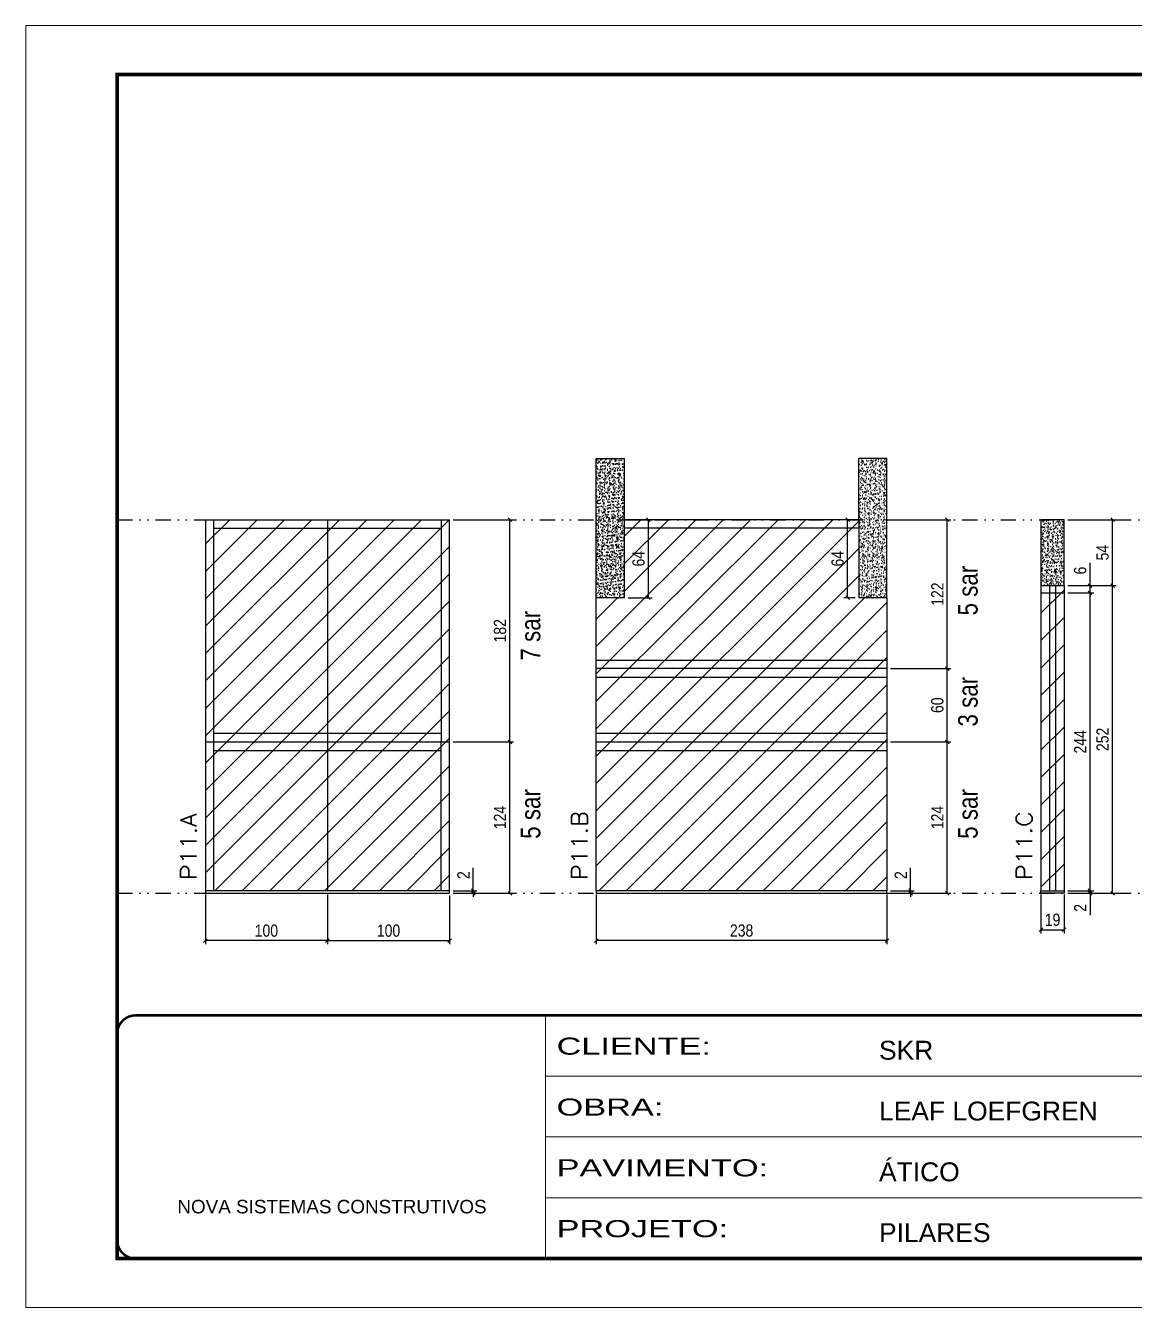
# Model space of a CAD drawing. Extents: x 14400 to 27878, y -21631 to 6985.
# Drawn here: x 14413 to 15321, y 1340 to 2390 of the extents above; entities that cross this region are included whole.
import ezdxf

# ---------------------------------------------------------------- set-up
doc = ezdxf.new("R2010")
doc.units = 0
for name, pattern in [('CONTINUO', [0]), ('DASHED', [0.75, 0.5, -0.25]), ('DIVIDE2', [0.625, 0.25, -0.125, 0, -0.125, 0, -0.125])]:
    doc.linetypes.add(name, pattern=pattern)
for name, color, linetype in [('COTA', 241, 'Continuous'), ('NOMENCLATURA', 7, 'Continuous'), ('Nível', 160, 'Continuous'), ('Painéis', 200, 'Continuous'), ('SARR_2.2x7', 40, 'Continuous')]:
    doc.layers.add(name, color=color, linetype=linetype)
for name, color, linetype, lineweight in [('Folhas', 255, 'Continuous', 9), ('Hachura', 251, 'Continuous', 9), ('SARRAFO DE PRESSAO', 251, 'DASHED', 9), ('Texto Seção', 7, 'Continuous', 15)]:
    doc.layers.add(name, color=color, linetype=linetype, lineweight=lineweight)
doc.styles.add('ARIAL', font='arial.ttf')
doc.styles.add('ARIAL_NARROW', font='ARIALN.TTF', dxfattribs={"height": 0.2})
doc.styles.add('COTA TECNICA', font='techl___.ttf', dxfattribs={"height": 10})
doc.styles.add('COTA TECNICA-50', font='techl___.ttf', dxfattribs={"height": 10})
doc.styles.add('REGUA-120', font='ROMANS.shx', dxfattribs={"height": 15})
doc.styles.add('Tecnologia', font='')
doc.styles.get('Tecnologia').set_extended_font_data('Forgotten Futurist')
doc.dimstyles.new('COTA PAINEL-50', dxfattribs={"dimtxt": 10, "dimasz": 3, "dimexe": 3, "dimexo": 3, "dimgap": 3, "dimtad": 1, "dimdec": 1, "dimzin": 12, "dimdsep": 46, "dimtxsty": 'COTA TECNICA-50', "dimblk1": 'OBLIQUE', "dimblk2": 'OBLIQUE', "dimsah": 1, "dimcen": 0.9, "dimclrd": 4, "dimclre": 4, "dimclrt": 240, "dimadec": 1, "dimazin": 3, "dimtfac": 1, "dimtdec": 1, "dimtmove": 0, "dimatfit": 3, "dimfxl": 1, "dimtolj": 1, "dimtzin": 12, "dimarcsym": 0})
doc.dimstyles.new('PAINEL', dxfattribs={"dimtxt": 10, "dimasz": 3, "dimexe": 3, "dimexo": 3, "dimgap": 3, "dimtad": 1, "dimdec": 1, "dimzin": 12, "dimdsep": 46, "dimtxsty": 'COTA TECNICA', "dimblk1": 'OBLIQUE', "dimblk2": 'OBLIQUE', "dimsah": 1, "dimcen": 0.9, "dimclrd": 4, "dimclre": 4, "dimclrt": 240, "dimadec": 1, "dimazin": 3, "dimtfac": 1, "dimtdec": 1, "dimtmove": 0, "dimatfit": 3, "dimfxl": 1, "dimtolj": 1, "dimtzin": 12, "dimarcsym": 0})
pattern_1 = [(50, (-3154.379, -1148.575), (5.4655401, -0.4781726), [0.5715, -6.2865]), (355, (-3154.379, -1148.575), (-1.0573026, 5.7317054), [0.4572, -5.0292175]), (100.451445, (-3153.9234, -1148.615), (4.4082374, 5.2535326), [0.4857003, -5.3427073]), (46.1842, (-3154.379, -1147.051), (8.1323712, -1.2612698), [0.85725, -9.42975]), (96.63556, (-3153.701, -1147.156), (7.122124, 7.4227837), [0.7285507, -8.0140682]), (351.18415, (-3154.379, -1147.051), (7.122124, 7.4227837), [0.685799, -7.543792]), (21, (-3153.617, -1147.432), (4.5484317, -3.067956), [0.5715, -6.2865]), (326, (-3153.617, -1147.432), (1.8540609, 5.525639), [0.4572, -5.0292]), (71.451445, (-3153.238, -1147.688), (6.4024926, 2.457683), [0.4857003, -5.3426981]), (37.5, (-3154.3788, -1148.5751), (0.0926581, 2.53665117), [0, -4.96824, 0, -5.1054, 0, -5.04825]), (7.5, (-3154.3788, -1148.575), (2.00458988, 3.00541724), [0, -2.91084, 0, -4.85394, 0, -1.92405]), (327.5, (-3156.078, -1148.5751), (4.06771786, -0.17186232), [0, -1.905, 0, -5.9436, 0, -7.8867]), (317.5, (-3156.84, -1148.575), (4.44387544, 0.7627947), [0, -2.4765, 0, -3.94716, 0, -5.6007])]

# ---------------------------------------------------------------- blocks, each defined once
blk = doc.blocks.new('9999999999')
at = {"color": 30, "linetype": 'CONTINUO'}
for p, q in [((98564.6, 34230.2), (98564.6, 34429.4)), ((98564.6, 34379.6), (99584, 34379.6)), ((98564.6, 34329.8), (99488, 34329.8)), ((98564.6, 34280), (99488, 34280))]:
    blk.add_line(p, q, dxfattribs=at)
at = {"color": 30, "linetype": 'CONTINUO', "const_width": 2}
blk.add_lwpolyline([(99584, 34230.2), (99584, 34414.4, 0.414214), (99569, 34429.4), (98229, 34429.4, 0.414214), (98214, 34414.4), (98214, 34245.2, 0.414214), (98229, 34230.2), (99584, 34230.2)], format="xyb", dxfattribs=at)
at = {"layer": 'Folhas'}
blk.add_lwpolyline([(98139, 34190.2), (99624, 34190.2), (99624, 35240.2), (98139, 35240.2)], close=True, dxfattribs=at)
at = {"layer": 'Folhas', "color": 30, "const_width": 3}
blk.add_lwpolyline([(98214, 34230.2), (99584, 34230.2), (99584, 35200.2), (98214, 35200.2)], close=True, dxfattribs=at)
at = {"color": 7, "linetype": 'Continuous', "ltscale": 5, "style": 'ARIAL'}
for s, height, p in [('SKR', 15.48, (98837.7, 34393.1)), ('LEAF LOEFGREN', 15.483, (98837.7, 34343.3)), ('ÁTICO', 15.48, (98837.7, 34293.5)), ('NOVA SISTEMAS CONSTRUTIVOS', 11.059, (98263.2, 34267.2)), ('PILARES', 15.48, (98837.7, 34243.7))]:
    blk.add_text(s, height=height, dxfattribs=at).set_placement(p)
at = {"layer": 'Folhas', "color": 7, "style": 'Tecnologia', "width": 1.5}
for s, p in [('CLIENTE:', (98573.7, 34397.2)), ('OBRA:', (98573.7, 34347.3)), ('PAVIMENTO:', (98573.7, 34297.5)), ('PROJETO:', (98573.7, 34247.7))]:
    blk.add_text(s, height=14, dxfattribs=at).set_placement(p)
blk = doc.blocks.new('_Oblique')
at = {"color": 0, "linetype": 'ByBlock', "lineweight": -2}
blk.add_line((-0.5, -0.5), (0.5, 0.5), dxfattribs=at)
blk = doc.blocks.new('*D1074')
at = {"layer": 'COTA', "color": 4, "lineweight": -2, "transparency": 16777216}
for p, q in [((14560.6, 1678.7), (14560.6, 1637.9)), ((14660.6, 1678.7), (14660.6, 1637.9)), ((14660.6, 1640.9), (14560.6, 1640.9))]:
    blk.add_line(p, q, dxfattribs=at)
at = {"layer": 'Defpoints', "color": 0, "transparency": 16777216}
for p in [(14560.6, 1681.7), (14660.6, 1681.7), (14560.6, 1640.9)]:
    blk.add_point(p, dxfattribs=at)
at = {"layer": 'COTA', "color": 4, "lineweight": -2, "transparency": 16777216, "xscale": 3, "yscale": 3, "zscale": 3, "rotation": 180}
blk.add_blockref('_Oblique', (14560.6, 1640.9), dxfattribs=at)
at = {"layer": 'COTA', "color": 4, "lineweight": -2, "transparency": 16777216, "xscale": 3, "yscale": 3, "zscale": 3}
blk.add_blockref('_Oblique', (14660.6, 1640.9), dxfattribs=at)
at = {"layer": 'COTA', "color": 240, "transparency": 16777216, "insert": (14610.6, 1649), "char_height": 10, "attachment_point": 5, "style": 'COTA TECNICA'}
blk.add_mtext('\\A1;100', dxfattribs=at)
blk = doc.blocks.new('*D1075')
at = {"layer": 'COTA', "color": 4, "lineweight": -2, "transparency": 16777216}
for p, q in [((14779.9, 1681.7), (14779.9, 1700.5)), ((14763.6, 1681.7), (14782.9, 1681.7)), ((14779.9, 1679.7), (14779.9, 1681.7)), ((14763.6, 1679.7), (14782.9, 1679.7)), ((14779.9, 1679.7), (14779.9, 1676.7))]:
    blk.add_line(p, q, dxfattribs=at)
at = {"layer": 'Defpoints', "color": 0, "transparency": 16777216}
for p in [(14760.6, 1681.7), (14760.6, 1679.7), (14779.9, 1679.7)]:
    blk.add_point(p, dxfattribs=at)
at = {"layer": 'COTA', "color": 4, "lineweight": -2, "transparency": 16777216, "xscale": 3, "yscale": 3, "zscale": 3}
for p, rotation in [((14779.9, 1681.7), 270), ((14779.9, 1679.7), 90)]:
    blk.add_blockref('_Oblique', p, dxfattribs=dict(at, rotation=rotation))
at = {"layer": 'COTA', "color": 240, "transparency": 16777216, "insert": (14771.9, 1694.5), "char_height": 10, "attachment_point": 5, "rotation": 90, "style": 'COTA TECNICA-50'}
blk.add_mtext('\\A1;2', dxfattribs=at)
blk = doc.blocks.new('*D1076')
at = {"layer": 'COTA', "color": 4, "linetype": 'ByBlock', "lineweight": -2, "transparency": 16777216}
for p, q in [((14763.6, 1803.7), (14813, 1803.7)), ((14810, 1679.7), (14810, 1803.7)), ((14763.6, 1679.7), (14813, 1679.7))]:
    blk.add_line(p, q, dxfattribs=at)
at = {"layer": 'Defpoints', "color": 0, "linetype": 'ByBlock', "transparency": 16777216}
for p in [(14760.6, 1803.7), (14810, 1803.7), (14760.6, 1679.7)]:
    blk.add_point(p, dxfattribs=at)
at = {"layer": 'COTA', "color": 4, "linetype": 'ByBlock', "lineweight": -2, "transparency": 16777216, "xscale": 3, "yscale": 3, "zscale": 3}
for p, rotation in [((14810, 1803.7), 90), ((14810, 1679.7), 270)]:
    blk.add_blockref('_Oblique', p, dxfattribs=dict(at, rotation=rotation))
at = {"layer": 'COTA', "color": 240, "linetype": 'ByBlock', "transparency": 16777216, "insert": (14801.9, 1741.7), "char_height": 10, "attachment_point": 5, "rotation": 90, "style": 'COTA TECNICA'}
blk.add_mtext('\\A1;124', dxfattribs=at)
blk = doc.blocks.new('*D1077')
at = {"layer": 'COTA', "color": 4, "lineweight": -2, "transparency": 16777216}
for p, q in [((14880.7, 1678.7), (14880.7, 1637.9)), ((15118.7, 1678.7), (15118.7, 1637.9)), ((15118.7, 1640.9), (14880.7, 1640.9))]:
    blk.add_line(p, q, dxfattribs=at)
at = {"layer": 'Defpoints', "color": 0, "transparency": 16777216}
for p in [(14880.7, 1681.7), (15118.7, 1681.7), (14880.7, 1640.9)]:
    blk.add_point(p, dxfattribs=at)
at = {"layer": 'COTA', "color": 4, "lineweight": -2, "transparency": 16777216, "xscale": 3, "yscale": 3, "zscale": 3, "rotation": 180}
blk.add_blockref('_Oblique', (14880.7, 1640.9), dxfattribs=at)
at = {"layer": 'COTA', "color": 4, "lineweight": -2, "transparency": 16777216, "xscale": 3, "yscale": 3, "zscale": 3}
blk.add_blockref('_Oblique', (15118.7, 1640.9), dxfattribs=at)
at = {"layer": 'COTA', "color": 240, "transparency": 16777216, "insert": (14999.7, 1649.1), "char_height": 10, "attachment_point": 5, "style": 'COTA TECNICA'}
blk.add_mtext('\\A1;238', dxfattribs=at)
blk = doc.blocks.new('*D1078')
at = {"layer": 'COTA', "color": 4, "lineweight": -2, "transparency": 16777216}
for p, q in [((15138, 1681.7), (15138, 1700.5)), ((15121.7, 1681.7), (15141, 1681.7)), ((15138, 1679.7), (15138, 1681.7)), ((15121.7, 1679.7), (15141, 1679.7)), ((15138, 1679.7), (15138, 1676.7))]:
    blk.add_line(p, q, dxfattribs=at)
at = {"layer": 'Defpoints', "color": 0, "transparency": 16777216}
for p in [(15118.7, 1681.7), (15118.7, 1679.7), (15138, 1679.7)]:
    blk.add_point(p, dxfattribs=at)
at = {"layer": 'COTA', "color": 4, "lineweight": -2, "transparency": 16777216, "xscale": 3, "yscale": 3, "zscale": 3}
for p, rotation in [((15138, 1681.7), 270), ((15138, 1679.7), 90)]:
    blk.add_blockref('_Oblique', p, dxfattribs=dict(at, rotation=rotation))
at = {"layer": 'COTA', "color": 240, "transparency": 16777216, "insert": (15130, 1694.5), "char_height": 10, "attachment_point": 5, "rotation": 90, "style": 'COTA TECNICA-50'}
blk.add_mtext('\\A1;2', dxfattribs=at)
blk = doc.blocks.new('*D1079')
at = {"layer": 'COTA', "color": 4, "linetype": 'ByBlock', "lineweight": -2, "transparency": 16777216}
for p, q in [((15121.7, 1803.7), (15171.1, 1803.7)), ((15168.1, 1679.7), (15168.1, 1803.7)), ((15121.7, 1679.7), (15171.1, 1679.7))]:
    blk.add_line(p, q, dxfattribs=at)
at = {"layer": 'Defpoints', "color": 0, "linetype": 'ByBlock', "transparency": 16777216}
for p in [(15118.7, 1803.7), (15168.1, 1803.7), (15118.7, 1679.7)]:
    blk.add_point(p, dxfattribs=at)
at = {"layer": 'COTA', "color": 4, "linetype": 'ByBlock', "lineweight": -2, "transparency": 16777216, "xscale": 3, "yscale": 3, "zscale": 3}
for p, rotation in [((15168.1, 1803.7), 90), ((15168.1, 1679.7), 270)]:
    blk.add_blockref('_Oblique', p, dxfattribs=dict(at, rotation=rotation))
at = {"layer": 'COTA', "color": 240, "linetype": 'ByBlock', "transparency": 16777216, "insert": (15160, 1741.7), "char_height": 10, "attachment_point": 5, "rotation": 90, "style": 'COTA TECNICA'}
blk.add_mtext('\\A1;124', dxfattribs=at)
blk = doc.blocks.new('*D1080')
at = {"layer": 'COTA', "color": 4, "lineweight": -2, "transparency": 16777216}
for p, q in [((14660.6, 1678.7), (14660.6, 1637.9)), ((14760.6, 1677.7), (14760.6, 1637.9)), ((14660.6, 1640.9), (14760.6, 1640.9))]:
    blk.add_line(p, q, dxfattribs=at)
at = {"layer": 'Defpoints', "color": 0, "transparency": 16777216}
for p in [(14660.6, 1681.7), (14760.6, 1680.7), (14760.6, 1640.9)]:
    blk.add_point(p, dxfattribs=at)
at = {"layer": 'COTA', "color": 4, "lineweight": -2, "transparency": 16777216, "xscale": 3, "yscale": 3, "zscale": 3, "rotation": 180}
blk.add_blockref('_Oblique', (14660.6, 1640.9), dxfattribs=at)
at = {"layer": 'COTA', "color": 4, "lineweight": -2, "transparency": 16777216, "xscale": 3, "yscale": 3, "zscale": 3}
blk.add_blockref('_Oblique', (14760.6, 1640.9), dxfattribs=at)
at = {"layer": 'COTA', "color": 240, "transparency": 16777216, "insert": (14710.6, 1649), "char_height": 10, "attachment_point": 5, "style": 'COTA TECNICA'}
blk.add_mtext('\\A1;100', dxfattribs=at)
blk = doc.blocks.new('*D1081')
at = {"layer": 'COTA', "color": 4, "lineweight": -2, "transparency": 16777216}
for p, q in [((14906.7, 1985.7), (14926.4, 1985.7)), ((14923.4, 1921.7), (14923.4, 1985.7)), ((14906.7, 1921.7), (14926.4, 1921.7))]:
    blk.add_line(p, q, dxfattribs=at)
at = {"layer": 'Defpoints', "color": 0, "transparency": 16777216}
for p in [(14903.7, 1985.7), (14923.4, 1985.7), (14903.7, 1921.7)]:
    blk.add_point(p, dxfattribs=at)
at = {"layer": 'COTA', "color": 4, "lineweight": -2, "transparency": 16777216, "xscale": 3, "yscale": 3, "zscale": 3}
for p, rotation in [((14923.4, 1985.7), 90), ((14923.4, 1921.7), 270)]:
    blk.add_blockref('_Oblique', p, dxfattribs=dict(at, rotation=rotation))
at = {"layer": 'COTA', "color": 240, "transparency": 16777216, "insert": (14915.3, 1953.7), "char_height": 10, "attachment_point": 5, "rotation": 90, "style": 'COTA TECNICA'}
blk.add_mtext('\\A1;64', dxfattribs=at)
blk = doc.blocks.new('*D1108')
at = {"layer": 'COTA', "color": 4, "lineweight": -2, "transparency": 16777216}
for p, q in [((15092.7, 1985.7), (15083.4, 1985.7)), ((15086.4, 1921.7), (15086.4, 1985.7)), ((15092.7, 1921.7), (15083.4, 1921.7))]:
    blk.add_line(p, q, dxfattribs=at)
at = {"layer": 'Defpoints', "color": 0, "transparency": 16777216}
for p in [(15086.4, 1985.7), (15095.7, 1985.7), (15095.7, 1921.7)]:
    blk.add_point(p, dxfattribs=at)
at = {"layer": 'COTA', "color": 4, "lineweight": -2, "transparency": 16777216, "xscale": 3, "yscale": 3, "zscale": 3}
for p, rotation in [((15086.4, 1985.7), 90), ((15086.4, 1921.7), 270)]:
    blk.add_blockref('_Oblique', p, dxfattribs=dict(at, rotation=rotation))
at = {"layer": 'COTA', "color": 240, "transparency": 16777216, "insert": (15078.3, 1953.7), "char_height": 10, "attachment_point": 5, "rotation": 90, "style": 'COTA TECNICA'}
blk.add_mtext('\\A1;64', dxfattribs=at)
blk = doc.blocks.new('*D1109')
at = {"layer": 'COTA', "color": 4, "lineweight": -2, "transparency": 16777216}
for p, q in [((15121.7, 1863.7), (15171.1, 1863.7)), ((15168.1, 1803.7), (15168.1, 1863.7)), ((15121.7, 1803.7), (15171.1, 1803.7))]:
    blk.add_line(p, q, dxfattribs=at)
at = {"layer": 'Defpoints', "color": 0, "transparency": 16777216}
for p in [(15118.7, 1863.7), (15168.1, 1863.7), (15118.7, 1803.7)]:
    blk.add_point(p, dxfattribs=at)
at = {"layer": 'COTA', "color": 4, "lineweight": -2, "transparency": 16777216, "xscale": 3, "yscale": 3, "zscale": 3}
for p, rotation in [((15168.1, 1863.7), 90), ((15168.1, 1803.7), 270)]:
    blk.add_blockref('_Oblique', p, dxfattribs=dict(at, rotation=rotation))
at = {"layer": 'COTA', "color": 240, "transparency": 16777216, "insert": (15160, 1833.7), "char_height": 10, "attachment_point": 5, "rotation": 90, "style": 'COTA TECNICA'}
blk.add_mtext('\\A1;60', dxfattribs=at)
blk = doc.blocks.new('*D1110')
at = {"layer": 'COTA', "color": 4, "lineweight": -2, "transparency": 16777216}
for p, q in [((15121.7, 1985.7), (15171.1, 1985.7)), ((15168.1, 1863.7), (15168.1, 1985.7)), ((15121.7, 1863.7), (15171.1, 1863.7))]:
    blk.add_line(p, q, dxfattribs=at)
at = {"layer": 'Defpoints', "color": 0, "transparency": 16777216}
for p in [(15118.7, 1985.7), (15168.1, 1985.7), (15118.7, 1863.7)]:
    blk.add_point(p, dxfattribs=at)
at = {"layer": 'COTA', "color": 4, "lineweight": -2, "transparency": 16777216, "xscale": 3, "yscale": 3, "zscale": 3}
for p, rotation in [((15168.1, 1985.7), 90), ((15168.1, 1863.7), 270)]:
    blk.add_blockref('_Oblique', p, dxfattribs=dict(at, rotation=rotation))
at = {"layer": 'COTA', "color": 240, "transparency": 16777216, "insert": (15160, 1924.7), "char_height": 10, "attachment_point": 5, "rotation": 90, "style": 'COTA TECNICA'}
blk.add_mtext('\\A1;122', dxfattribs=at)
blk = doc.blocks.new('*D1105')
at = {"layer": 'COTA', "color": 4, "lineweight": -2, "transparency": 16777216}
for p, q in [((15244.8, 1678.7), (15244.8, 1646.8)), ((15263.8, 1678.7), (15263.8, 1646.8)), ((15244.8, 1649.8), (15263.8, 1649.8))]:
    blk.add_line(p, q, dxfattribs=at)
at = {"layer": 'Defpoints', "color": 0, "transparency": 16777216}
for p in [(15244.8, 1681.7), (15263.8, 1681.7), (15263.8, 1649.8)]:
    blk.add_point(p, dxfattribs=at)
at = {"layer": 'COTA', "color": 4, "lineweight": -2, "transparency": 16777216, "xscale": 3, "yscale": 3, "zscale": 3, "rotation": 180}
blk.add_blockref('_Oblique', (15244.8, 1649.8), dxfattribs=at)
at = {"layer": 'COTA', "color": 4, "lineweight": -2, "transparency": 16777216, "xscale": 3, "yscale": 3, "zscale": 3}
blk.add_blockref('_Oblique', (15263.8, 1649.8), dxfattribs=at)
at = {"layer": 'COTA', "color": 240, "transparency": 16777216, "insert": (15254.3, 1657.9), "char_height": 10, "attachment_point": 5, "style": 'COTA TECNICA'}
blk.add_mtext('\\A1;19', dxfattribs=at)
blk = doc.blocks.new('*D1106')
at = {"layer": 'COTA', "color": 4, "lineweight": -2, "transparency": 16777216}
for p, q in [((15266.8, 1681.7), (15288, 1681.7)), ((15285, 1681.7), (15285, 1684.7)), ((15285, 1681.7), (15285, 1679.7)), ((15266.8, 1679.7), (15288, 1679.7)), ((15285, 1679.7), (15285, 1661.6))]:
    blk.add_line(p, q, dxfattribs=at)
at = {"layer": 'Defpoints', "color": 0, "transparency": 16777216}
for p in [(15263.8, 1681.7), (15285, 1681.7), (15263.8, 1679.7)]:
    blk.add_point(p, dxfattribs=at)
at = {"layer": 'COTA', "color": 4, "lineweight": -2, "transparency": 16777216, "xscale": 3, "yscale": 3, "zscale": 3}
for p, rotation in [((15285, 1681.7), 270), ((15285, 1679.7), 90)]:
    blk.add_blockref('_Oblique', p, dxfattribs=dict(at, rotation=rotation))
at = {"layer": 'COTA', "color": 240, "transparency": 16777216, "insert": (15277, 1667.7), "char_height": 10, "attachment_point": 5, "rotation": 90, "style": 'COTA TECNICA-50'}
blk.add_mtext('\\A1;2', dxfattribs=at)
blk = doc.blocks.new('*D1107')
at = {"layer": 'COTA', "color": 4, "lineweight": -2, "transparency": 16777216}
for p, q in [((15266.8, 1931.7), (15306.4, 1931.7)), ((15303.4, 1679.7), (15303.4, 1931.7)), ((15266.8, 1679.7), (15306.4, 1679.7))]:
    blk.add_line(p, q, dxfattribs=at)
at = {"layer": 'Defpoints', "color": 0, "transparency": 16777216}
for p in [(15263.8, 1931.7), (15303.4, 1931.7), (15263.8, 1679.7)]:
    blk.add_point(p, dxfattribs=at)
at = {"layer": 'COTA', "color": 4, "lineweight": -2, "transparency": 16777216, "xscale": 3, "yscale": 3, "zscale": 3}
for p, rotation in [((15303.4, 1931.7), 90), ((15303.4, 1679.7), 270)]:
    blk.add_blockref('_Oblique', p, dxfattribs=dict(at, rotation=rotation))
at = {"layer": 'COTA', "color": 240, "transparency": 16777216, "insert": (15295.3, 1805.7), "char_height": 10, "attachment_point": 5, "rotation": 90, "style": 'COTA TECNICA-50'}
blk.add_mtext('\\A1;252', dxfattribs=at)
blk = doc.blocks.new('*D1111')
at = {"layer": 'COTA', "color": 4, "lineweight": -2, "transparency": 16777216}
for p, q in [((15266.8, 1985.7), (15306.4, 1985.7)), ((15303.4, 1931.7), (15303.4, 1985.7)), ((15266.8, 1931.7), (15306.4, 1931.7))]:
    blk.add_line(p, q, dxfattribs=at)
at = {"layer": 'Defpoints', "color": 0, "transparency": 16777216}
for p in [(15263.8, 1985.7), (15303.4, 1985.7), (15263.8, 1931.7)]:
    blk.add_point(p, dxfattribs=at)
at = {"layer": 'COTA', "color": 4, "lineweight": -2, "transparency": 16777216, "xscale": 3, "yscale": 3, "zscale": 3}
for p, rotation in [((15303.4, 1985.7), 90), ((15303.4, 1931.7), 270)]:
    blk.add_blockref('_Oblique', p, dxfattribs=dict(at, rotation=rotation))
at = {"layer": 'COTA', "color": 240, "transparency": 16777216, "insert": (15295.3, 1958.7), "char_height": 10, "attachment_point": 5, "rotation": 90, "style": 'COTA TECNICA'}
blk.add_mtext('\\A1;54', dxfattribs=at)
blk = doc.blocks.new('*D2784')
at = {"layer": 'COTA', "color": 4, "lineweight": -2, "transparency": 16777216}
for p, q in [((14763.6, 1985.7), (14813, 1985.7)), ((14810, 1803.7), (14810, 1985.7)), ((14763.6, 1803.7), (14813, 1803.7))]:
    blk.add_line(p, q, dxfattribs=at)
at = {"layer": 'Defpoints', "color": 0, "transparency": 16777216}
for p in [(14760.6, 1985.7), (14810, 1985.7), (14760.6, 1803.7)]:
    blk.add_point(p, dxfattribs=at)
at = {"layer": 'COTA', "color": 4, "lineweight": -2, "transparency": 16777216, "xscale": 3, "yscale": 3, "zscale": 3}
for p, rotation in [((14810, 1985.7), 90), ((14810, 1803.7), 270)]:
    blk.add_blockref('_Oblique', p, dxfattribs=dict(at, rotation=rotation))
at = {"layer": 'COTA', "color": 240, "transparency": 16777216, "insert": (14801.9, 1894.7), "char_height": 10, "attachment_point": 5, "rotation": 90, "style": 'COTA TECNICA'}
blk.add_mtext('\\A1;182', dxfattribs=at)
blk = doc.blocks.new('*D3061')
at = {"layer": 'COTA', "color": 4, "lineweight": -2, "transparency": 16777216}
for p, q in [((15266.8, 1925.7), (15288, 1925.7)), ((15285, 1681.7), (15285, 1925.7)), ((15266.8, 1681.7), (15288, 1681.7))]:
    blk.add_line(p, q, dxfattribs=at)
at = {"layer": 'Defpoints', "color": 0, "transparency": 16777216}
for p in [(15263.8, 1925.7), (15285, 1925.7), (15263.8, 1681.7)]:
    blk.add_point(p, dxfattribs=at)
at = {"layer": 'COTA', "color": 4, "lineweight": -2, "transparency": 16777216, "xscale": 3, "yscale": 3, "zscale": 3}
for p, rotation in [((15285, 1925.7), 90), ((15285, 1681.7), 270)]:
    blk.add_blockref('_Oblique', p, dxfattribs=dict(at, rotation=rotation))
at = {"layer": 'COTA', "color": 240, "transparency": 16777216, "insert": (15276.9, 1803.7), "char_height": 10, "attachment_point": 5, "rotation": 90, "style": 'COTA TECNICA'}
blk.add_mtext('\\A1;244', dxfattribs=at)
blk = doc.blocks.new('*D3062')
at = {"layer": 'COTA', "color": 4, "lineweight": -2, "transparency": 16777216}
for p, q in [((15285, 1931.7), (15285, 1950.4)), ((15266.8, 1931.7), (15288, 1931.7)), ((15266.8, 1925.7), (15288, 1925.7)), ((15285, 1925.7), (15285, 1931.7)), ((15285, 1925.7), (15285, 1922.7))]:
    blk.add_line(p, q, dxfattribs=at)
at = {"layer": 'Defpoints', "color": 0, "transparency": 16777216}
for p in [(15263.8, 1931.7), (15263.8, 1925.7), (15285, 1931.7)]:
    blk.add_point(p, dxfattribs=at)
at = {"layer": 'COTA', "color": 4, "lineweight": -2, "transparency": 16777216, "xscale": 3, "yscale": 3, "zscale": 3}
for p, rotation in [((15285, 1931.7), 270), ((15285, 1925.7), 90)]:
    blk.add_blockref('_Oblique', p, dxfattribs=dict(at, rotation=rotation))
at = {"layer": 'COTA', "color": 240, "transparency": 16777216, "insert": (15276.9, 1944), "char_height": 10, "attachment_point": 5, "rotation": 90, "style": 'COTA TECNICA'}
blk.add_mtext('\\A1;6', dxfattribs=at)

msp = doc.modelspace()

# ---------------------------------------------------------------- hatches: boundary and pattern name
at = {"layer": 'COTA'}
h = msp.add_hatch(dxfattribs=at)
h.set_pattern_fill('AR-CONC', color=256, scale=0.03)
h.set_pattern_definition(pattern_1)
h.paths.add_polyline_path([(14903.719, 2035.71), (14880.719, 2035.71), (14880.719, 1985.71), (14903.719, 1985.71)])
h.paths.add_polyline_path([(14903.719, 1985.71), (14880.719, 1985.71), (14880.719, 1921.71), (14903.719, 1921.71)])
h = msp.add_hatch(dxfattribs=at)
h.set_pattern_fill('AR-CONC', color=256, scale=0.03)
h.set_pattern_definition(pattern_1)
h.paths.add_polyline_path([(15095.719, 2035.71), (15118.719, 2035.71), (15118.719, 1985.71), (15095.719, 1985.71)])
h.paths.add_polyline_path([(15095.719, 1985.71), (15118.719, 1985.71), (15118.719, 1921.71), (15095.719, 1921.71)])
h = msp.add_hatch(dxfattribs=at)
h.set_pattern_fill('AR-CONC', color=256, scale=0.03)
h.set_pattern_definition([(50, (-3498.2774, -2347.15), (5.4655401, -0.4781726), [0.5715, -6.2865]), (355, (-3498.2774, -2347.15), (-1.0573026, 5.7317054), [0.4572, -5.0292175]), (100.451445, (-3497.822, -2347.19), (4.4082374, 5.2535326), [0.4857003, -5.3427073]), (46.1842, (-3498.2774, -2345.626), (8.1323712, -1.2612698), [0.85725, -9.42975]), (96.635558, (-3497.6, -2345.731), (7.122124, 7.4227837), [0.7285507, -8.0140682]), (351.18415, (-3498.277, -2345.626), (7.122124, 7.4227837), [0.685799, -7.543792]), (21, (-3497.5154, -2346.007), (4.5484317, -3.0679559), [0.5715, -6.2865]), (326, (-3497.5154, -2346.007), (1.8540609, 5.525639), [0.4572, -5.0292]), (71.451445, (-3497.1364, -2346.263), (6.4024926, 2.457683), [0.4857003, -5.3426981]), (37.5, (-3498.2774, -2347.1502), (0.0926581, 2.53665117), [0, -4.96824, 0, -5.1054, 0, -5.04825]), (7.5, (-3498.2774, -2347.1502), (2.00458988, 3.00541724), [0, -2.91084, 0, -4.85394, 0, -1.92405]), (327.5, (-3499.9767, -2347.1502), (4.06771786, -0.17186232), [0, -1.905, 0, -5.9436, 0, -7.8867]), (317.5, (-3500.7387, -2347.1502), (4.44387544, 0.7627947), [0, -2.4765, 0, -3.94716, 0, -5.6007])])
h.paths.add_polyline_path([(15244.776, 1931.71), (15263.776, 1931.71), (15263.776, 1985.71), (15244.776, 1985.71)])
at = {"layer": 'Hachura'}
h = msp.add_hatch(dxfattribs=at)
h.set_pattern_fill('ANSI31', color=256, scale=5)
h.paths.add_polyline_path([(14660.623, 1985.71), (14560.623, 1985.71), (14560.623, 1803.71), (14660.623, 1803.71)])
h.paths.add_polyline_path([(14660.623, 1803.71), (14560.623, 1803.71), (14560.623, 1681.71), (14660.623, 1681.71)])
h.paths.add_polyline_path([(14760.623, 1803.71), (14660.623, 1803.71), (14660.623, 1681.71), (14760.623, 1681.71)])
h.paths.add_polyline_path([(14760.623, 1985.71), (14660.623, 1985.71), (14660.623, 1803.71), (14760.623, 1803.71)])
h.paths.add_polyline_path([(15118.719, 1921.71), (15095.719, 1921.71), (15095.719, 1985.71), (14903.719, 1985.71), (14903.719, 1921.71), (14880.719, 1921.71), (14880.719, 1863.71), (15118.719, 1863.71)])
h.paths.add_polyline_path([(15118.719, 1863.71), (14880.719, 1863.71), (14880.719, 1803.71), (15118.719, 1803.71)])
h.paths.add_polyline_path([(15118.719, 1803.71), (14880.719, 1803.71), (14880.719, 1681.71), (15118.719, 1681.71)])
h.paths.add_polyline_path([(15263.776, 1925.71), (15244.776, 1925.71), (15244.776, 1681.71), (15263.776, 1681.71)])
h.paths.add_polyline_path([(15382.746, 1921.71), (15363.746, 1921.71), (15363.746, 1681.71), (15382.746, 1681.71)])
h.paths.add_polyline_path([(15263.776, 1931.71), (15244.776, 1931.71), (15244.776, 1925.71), (15263.776, 1925.71)])
h.paths.add_polyline_path([(15719.877, 1971.71), (15509.877, 1971.71), (15509.877, 1921.71), (15475.877, 1921.71), (15475.877, 1849.71), (15719.877, 1849.71)])
h.paths.add_polyline_path([(15719.877, 1849.71), (15475.877, 1849.71), (15475.877, 1803.71), (15719.877, 1803.71)])
h.paths.add_polyline_path([(15719.877, 1803.71), (15475.877, 1803.71), (15475.877, 1681.71), (15719.877, 1681.71)])
h.paths.add_polyline_path([(15735.877, 1803.71), (15719.877, 1803.71), (15719.877, 1681.71), (15735.877, 1681.71)])
h.paths.add_polyline_path([(15735.877, 1849.71), (15719.877, 1849.71), (15719.877, 1803.71), (15735.877, 1803.71)])
h.paths.add_polyline_path([(15735.877, 1931.71), (15732.377, 1931.71), (15732.377, 1971.71), (15719.877, 1971.71), (15719.877, 1849.71), (15735.877, 1849.71)])

# ---------------------------------------------------------------- linework, layer by layer
at = {"layer": 'COTA'}
for p, q in [((14880.719, 1921.71), (14880.719, 2035.71)), ((14880.719, 2035.71), (14903.719, 2035.71)), ((14903.719, 1985.71), (14903.719, 2035.71)), ((15118.719, 2035.71), (15095.719, 2035.71)), ((15095.719, 1985.71), (15095.719, 2035.71)), ((15118.719, 1921.71), (15118.719, 2035.71))]:
    msp.add_line(p, q, dxfattribs=at)
msp.add_lwpolyline([(15244.776, 1931.71), (15263.776, 1931.71), (15263.776, 1985.71), (15244.776, 1985.71)], close=True, dxfattribs=at)
at = {"layer": 'Nível', "color": 4, "linetype": 'DIVIDE2', "ltscale": 50}
for p, q in [((14488.467, 1985.71), (15858.467, 1985.71)), ((14488.467, 1679.71), (15858.467, 1679.71))]:
    msp.add_line(p, q, dxfattribs=at)
at = {"layer": 'Painéis'}
for p, q in [((14560.623, 1985.71), (14560.623, 1681.71)), ((14560.623, 1985.71), (14760.623, 1985.71)), ((14660.623, 1985.71), (14660.623, 1681.71)), ((14760.623, 1681.71), (14760.623, 1985.71)), ((15095.719, 1985.71), (14903.719, 1985.71)), ((14903.719, 1921.71), (14903.719, 1985.71)), ((15095.719, 1985.71), (15095.719, 1921.71)), ((14880.719, 1681.71), (14880.719, 1921.71)), ((14903.719, 1921.71), (14880.719, 1921.71)), ((15118.719, 1921.71), (15095.719, 1921.71)), ((15118.719, 1921.71), (15118.719, 1681.71)), ((15244.776, 1931.71), (15244.776, 1681.71)), ((15244.776, 1931.71), (15263.776, 1931.71)), ((15244.776, 1925.71), (15263.776, 1925.71)), ((15263.776, 1931.71), (15263.776, 1681.71)), ((15118.719, 1863.71), (14880.719, 1863.71)), ((14560.623, 1803.71), (14760.623, 1803.71)), ((14880.719, 1803.71), (15118.719, 1803.71)), ((15244.776, 1681.71), (15263.776, 1681.71)), ((15244.776, 1679.71), (15244.776, 1681.71)), ((15263.776, 1681.71), (15263.776, 1679.71)), ((15263.776, 1679.71), (15244.776, 1679.71))]:
    msp.add_line(p, q, dxfattribs=at)
for points in [[(14760.623, 1681.71), (14560.623, 1681.71), (14560.623, 1679.71), (14760.623, 1679.71)], [(15118.719, 1681.71), (14880.719, 1681.71), (14880.719, 1679.71), (15118.719, 1679.71)]]:
    msp.add_lwpolyline(points, close=True, dxfattribs=at)
at = {"layer": 'SARR_2.2x7'}
for p, q in [((14567.623, 1803.71), (14567.623, 1985.71)), ((14753.623, 1985.71), (14753.623, 1803.71)), ((14567.623, 1978.71), (14660.623, 1978.71)), ((14660.623, 1978.71), (14753.623, 1978.71)), ((15095.719, 1978.71), (14903.719, 1978.71)), ((15251.776, 1931.71), (15251.776, 1681.71)), ((15256.776, 1931.71), (15256.776, 1681.71)), ((14880.719, 1870.71), (15118.719, 1870.71)), ((14880.719, 1856.71), (15118.719, 1856.71)), ((14567.623, 1810.71), (14660.623, 1810.71)), ((14660.623, 1810.71), (14753.623, 1810.71)), ((14880.719, 1810.71), (15118.719, 1810.71)), ((14567.623, 1681.71), (14567.623, 1803.71)), ((14567.623, 1796.71), (14660.623, 1796.71)), ((14660.623, 1796.71), (14753.623, 1796.71)), ((14753.623, 1681.71), (14753.623, 1803.71)), ((14880.719, 1796.71), (15118.719, 1796.71))]:
    msp.add_line(p, q, dxfattribs=at)

# ---------------------------------------------------------------- block references
at = {"layer": 'SARRAFO DE PRESSAO', "color": 6, "linetype": 'ByBlock'}
msp.add_blockref('9999999999', (-83725.511, -32849.778), dxfattribs=at)

# ---------------------------------------------------------------- texts
at = {"layer": 'NOMENCLATURA', "style": 'ARIAL_NARROW'}
for s, p in [('5 sar', (15192.962, 1907.229)), ('7 sar', (14834.866, 1870.272)), ('3 sar', (15192.962, 1816.229)), ('5 sar', (14834.866, 1724.229)), ('5 sar', (15192.962, 1724.229))]:
    msp.add_text(s, height=16, rotation=90, dxfattribs=at).set_placement(p)
at = {"layer": 'Texto Seção', "style": 'REGUA-120', "width": 1.1}
for s, p in [('P11.A', (14553.374, 1690.473)), ('P11.B', (14873.47, 1690.473)), ('P11.C', (15237.527, 1690.473))]:
    msp.add_text(s, height=13, rotation=90, dxfattribs=at).set_placement(p)

# ---------------------------------------------------------------- dimensions: what is measured, and where the dimension line sits
at = {"layer": 'COTA'}
for base, p1, p2, dimstyle, picture, middle in [((14809.991, 1985.71), (14760.623, 1803.71), (14760.623, 1985.71), 'PAINEL', '*D2784', (14801.896, 1894.71)), ((14923.407, 1985.71), (14903.719, 1921.71), (14903.719, 1985.71), 'PAINEL', '*D1081', (14915.305, 1953.71)), ((15086.394, 1985.71), (15095.719, 1921.71), (15095.719, 1985.71), 'PAINEL', '*D1108', (15078.292, 1953.71)), ((15303.42, 1985.71), (15263.776, 1931.71), (15263.776, 1985.71), 'PAINEL', '*D1111', (15295.311, 1958.71)), ((15284.969, 1931.71), (15263.776, 1925.71), (15263.776, 1931.71), 'PAINEL', '*D3062', (15276.867, 1944.043)), ((15303.42, 1931.71), (15263.776, 1679.71), (15263.776, 1931.71), 'COTA PAINEL-50', '*D1107', (15295.311, 1805.71)), ((15284.969, 1925.71), (15263.776, 1681.71), (15263.776, 1925.71), 'PAINEL', '*D3061', (15276.896, 1803.71)), ((15168.086, 1863.71), (15118.719, 1803.71), (15118.719, 1863.71), 'PAINEL', '*D1109', (15159.984, 1833.71))]:
    dim = msp.add_linear_dim(base=base, p1=p1, p2=p2, angle=90, dimstyle=dimstyle, dxfattribs=at)
    dim.commit()
    dim.dimension.update_dxf_attribs({"geometry": picture, "text_midpoint": middle})
for base, p1, p2, angle, override, picture, middle in [((15168.086, 1985.71), (15118.719, 1863.71), (15118.719, 1985.71), 90, {"dimtmove": 1}, '*D1110', (15160.028, 1924.71)), ((14560.623, 1640.887), (14660.623, 1681.71), (14560.623, 1681.71), 180, {"dimarcsym": 2}, '*D1074', (14610.623, 1648.989)), ((14880.719, 1640.887), (15118.719, 1681.71), (14880.719, 1681.71), 180, {"dimarcsym": 2}, '*D1077', (14999.719, 1649.128))]:
    dim = msp.add_linear_dim(base=base, p1=p1, p2=p2, angle=angle, dimstyle='PAINEL', override=override, dxfattribs=at)
    dim.commit()
    dim.dimension.update_dxf_attribs({"geometry": picture, "text_midpoint": middle})
at = {"layer": 'COTA', "linetype": 'ByBlock'}
for p1, p2, picture, middle in [((14760.623, 1679.71), (14760.623, 1803.71), '*D1076', (14801.918, 1741.71)), ((15118.719, 1679.71), (15118.719, 1803.71), '*D1079', (15160.013, 1741.71))]:
    dim = msp.add_aligned_dim(p1=p1, p2=p2, distance=-49.367, dimstyle='PAINEL', dxfattribs=at)
    dim.commit()
    dim.dimension.update_dxf_attribs({"geometry": picture, "text_midpoint": middle})
at = {"layer": 'COTA'}
for base, p1, p2, picture, middle in [((14779.881, 1679.71), (14760.623, 1681.71), (14760.623, 1679.71), '*D1075', (14779.881, 1694.457)), ((15137.977, 1679.71), (15118.719, 1681.71), (15118.719, 1679.71), '*D1078', (15137.977, 1694.457)), ((15284.969, 1681.71), (15263.776, 1679.71), (15263.776, 1681.71), '*D1106', (15284.969, 1667.654))]:
    dim = msp.add_linear_dim(base=base, p1=p1, p2=p2, angle=90, dimstyle='COTA PAINEL-50', dxfattribs=at)
    dim.commit()
    dim.dimension.update_dxf_attribs({"geometry": picture, "text_midpoint": middle, "dimtype": 160})
dim = msp.add_linear_dim(base=(14760.623, 1640.887), p1=(14660.623, 1681.71), p2=(14760.623, 1680.71), dimstyle='PAINEL', dxfattribs=at)
dim.commit()
dim.dimension.update_dxf_attribs({"geometry": '*D1080', "text_midpoint": (14710.623, 1648.989)})
dim = msp.add_linear_dim(base=(15263.776, 1649.816), p1=(15244.776, 1681.71), p2=(15263.776, 1681.71), dimstyle='PAINEL', override={"dimarcsym": 2}, dxfattribs=at)
dim.commit()
dim.dimension.update_dxf_attribs({"geometry": '*D1105', "text_midpoint": (15254.276, 1657.904)})

doc.saveas('drawing.dxf')
